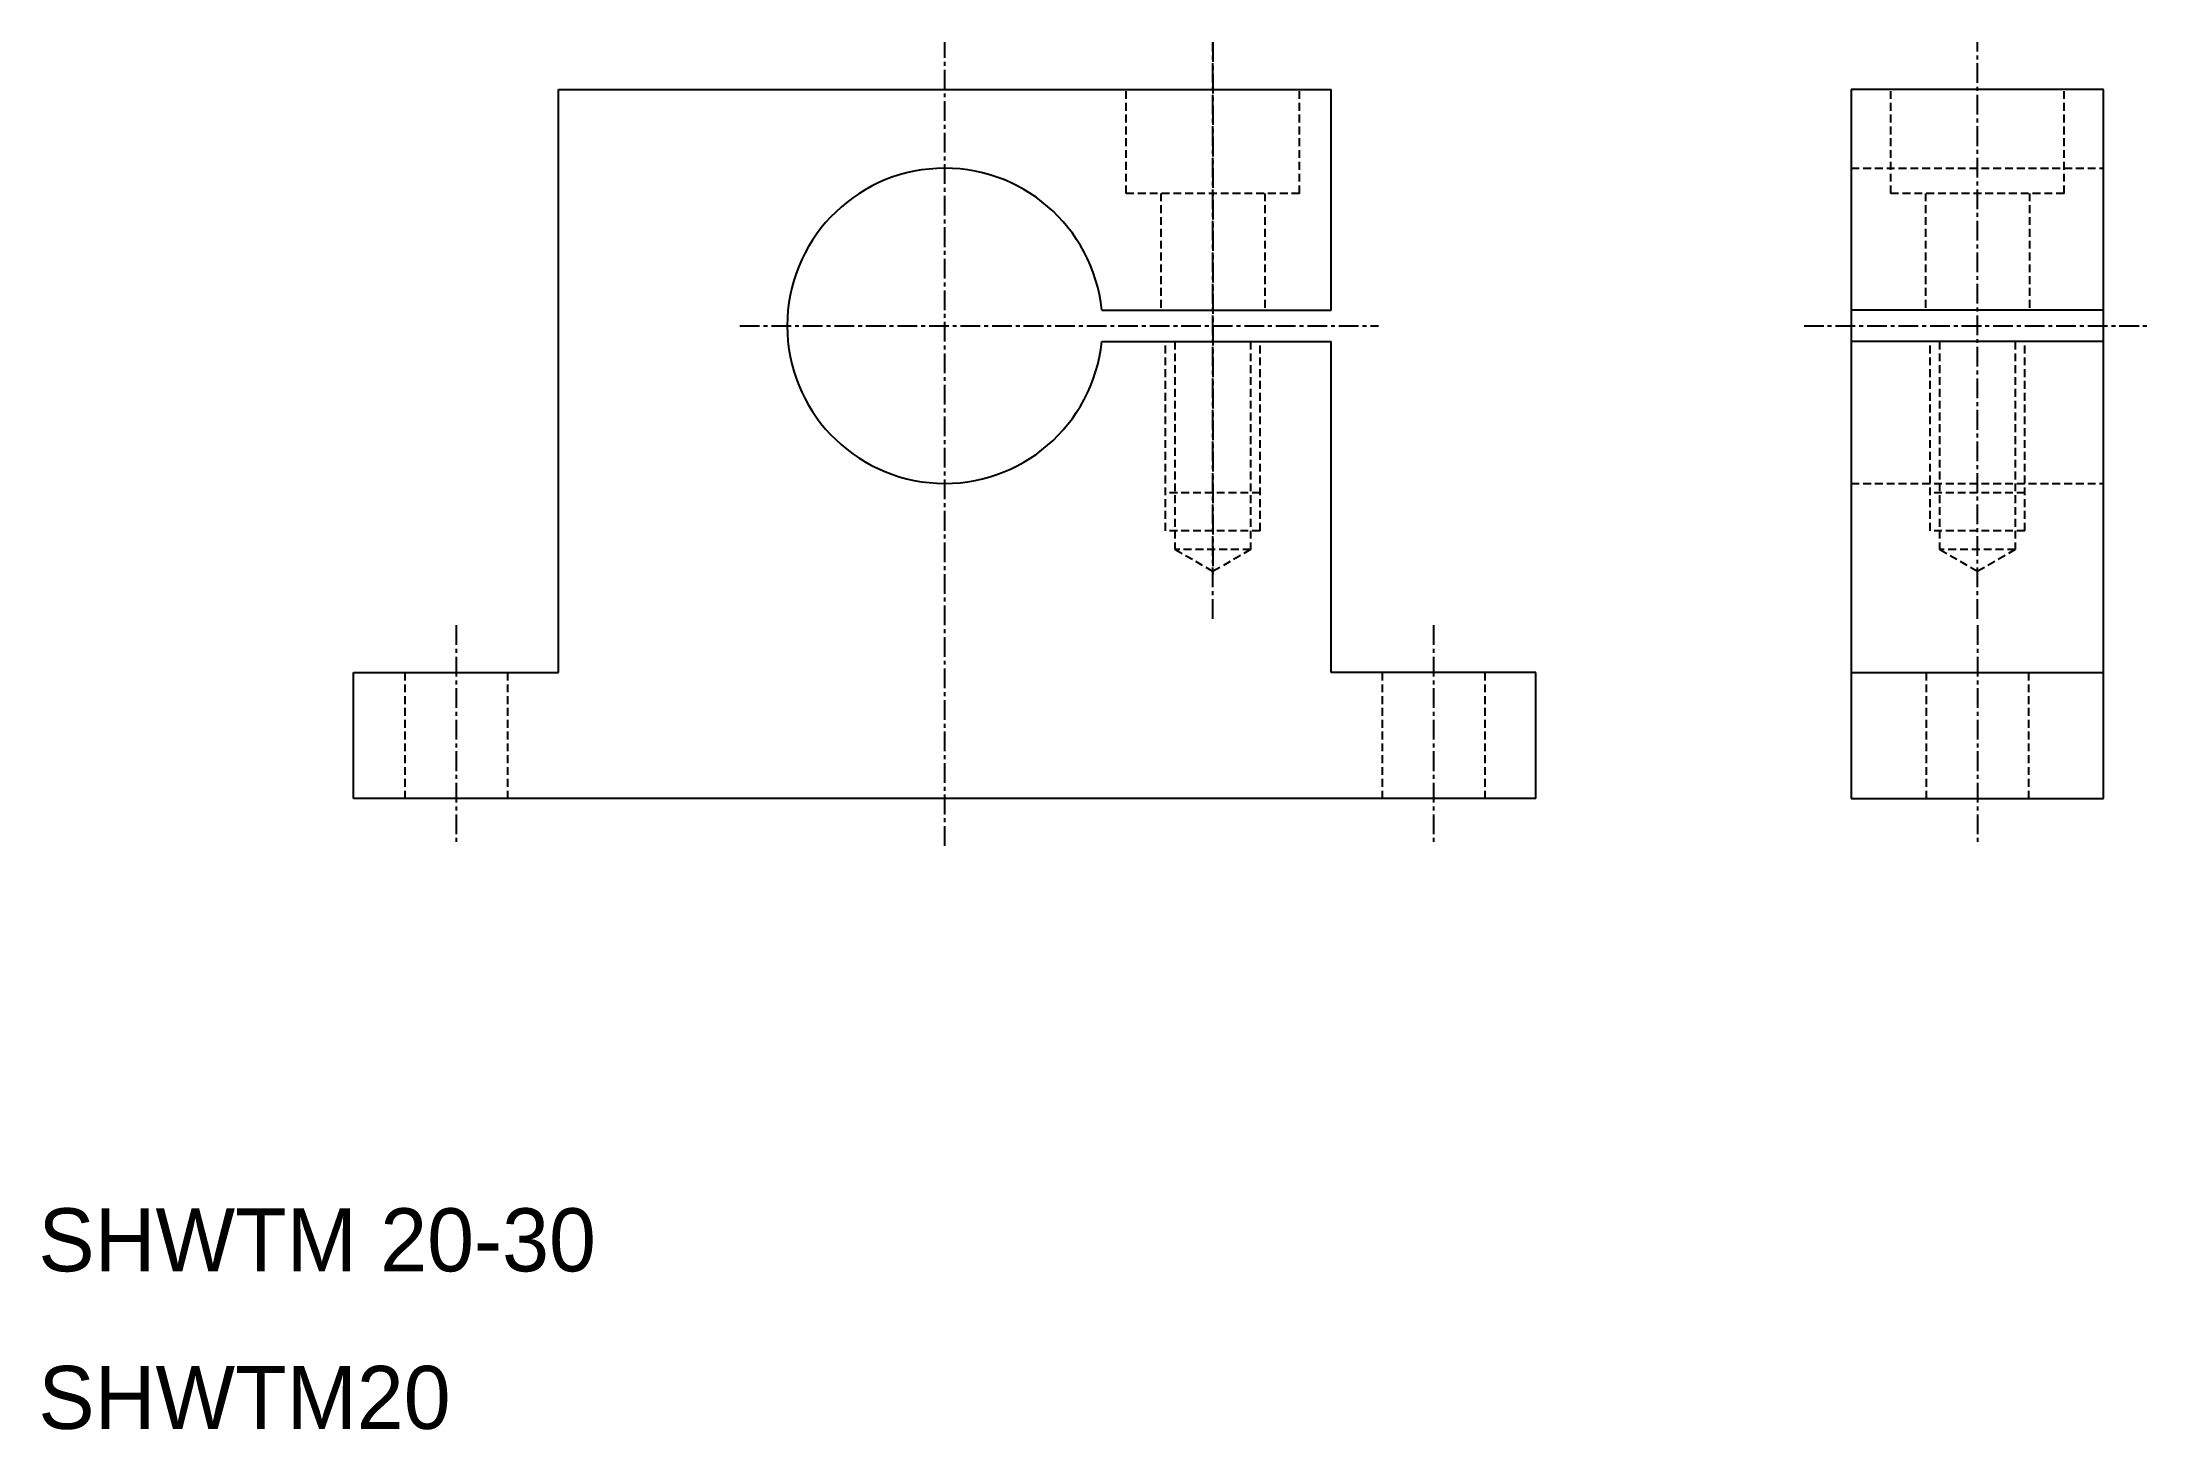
# Model space of a CAD drawing. Extents: x 10 to 144, y 10 to 98.
import ezdxf

# ---------------------------------------------------------------- set-up
doc = ezdxf.new("R2010")
doc.units = 0
doc.linetypes.add('CENTER', pattern=[2, 1.25, -0.25, 0.25, -0.25])
doc.linetypes.add('DASHED', pattern=[0.75, 0.5, -0.25])
doc.layers.get('0').update_dxf_attribs({"linetype": 'CONTINUOUS'})
doc.layers.add('CENTER', color=1, linetype='CENTER')

msp = doc.modelspace()

# ---------------------------------------------------------------- linework, layer by layer
at = {"color": 7, "linetype": 'CONTINUOUS'}
for p, q in [((43, 95), (67.5, 95)), ((43, 58), (43, 95)), ((67.5, 95), (92, 95)), ((92, 81), (92, 95)), ((125, 95), (125, 50)), ((141, 95), (125, 95)), ((141, 50), (141, 95)), ((77.45, 81), (92, 81)), ((141, 81), (125, 81)), ((77.45, 79), (92, 79)), ((92, 58), (92, 79)), ((141, 79), (125, 79)), ((30, 50), (30, 58)), ((30, 58), (43, 58)), ((105, 58), (92, 58)), ((105, 50), (105, 58)), ((125, 58), (141, 58)), ((105, 50), (30, 50)), ((125, 50), (141, 50))]:
    msp.add_line(p, q, dxfattribs=at)
at = {"color": 3, "linetype": 'DASHED'}
for p, q in [((79, 88.4), (79, 95)), ((90, 88.4), (90, 95)), ((127.5, 88.4), (127.5, 95)), ((138.5, 88.4), (138.5, 95)), ((125, 90), (141, 90)), ((90, 88.4), (79, 88.4)), ((81.2, 88.4), (81.2, 81)), ((87.8, 88.4), (87.8, 81)), ((138.5, 88.4), (127.5, 88.4)), ((129.7, 88.4), (129.7, 81)), ((136.3, 88.4), (136.3, 81)), ((81.5, 67), (81.5, 79)), ((82.1, 79), (82.1, 65.8)), ((86.9, 79), (86.9, 65.8)), ((87.5, 67), (87.5, 79)), ((130, 67), (130, 79)), ((130.6, 79), (130.6, 65.8)), ((135.4, 79), (135.4, 65.8)), ((136, 67), (136, 79)), ((125, 70), (141, 70)), ((87.5, 69.4), (81.5, 69.4)), ((136, 69.4), (130, 69.4)), ((87.5, 67), (81.5, 67)), ((136, 67), (130, 67)), ((84.5, 64.41), (82.1, 65.8)), ((86.9, 65.8), (82.1, 65.8)), ((86.9, 65.8), (84.5, 64.41)), ((135.4, 65.8), (130.6, 65.8)), ((133, 64.41), (130.6, 65.8)), ((135.4, 65.8), (133, 64.41)), ((33.25, 58), (33.25, 50)), ((39.75, 58), (39.75, 50)), ((95.25, 58), (95.25, 50)), ((101.75, 58), (101.75, 50)), ((129.75, 58), (129.75, 50)), ((136.25, 58), (136.25, 50))]:
    msp.add_line(p, q, dxfattribs=at)
at = {"color": 7, "linetype": 'CONTINUOUS'}
msp.add_arc((67.5, 80), 10, 5.7392, 354.2608, dxfattribs=at)
at = {"layer": 'CENTER', "color": 1, "linetype": 'CENTER'}
for p, q in [((67.5, 47), (67.5, 98)), ((84.5, 98), (84.5, 64)), ((84.5, 61.41), (84.5, 98)), ((133, 61.41), (133, 98)), ((54.5, 80), (95, 80)), ((122, 80), (144, 80)), ((36.5, 61), (36.5, 47)), ((98.5, 61), (98.5, 47)), ((133, 61), (133, 47))]:
    msp.add_line(p, q, dxfattribs=at)

# ---------------------------------------------------------------- texts
at = {"color": 7, "linetype": 'CONTINUOUS'}
for s, p in [('SHWTM 20-30', (10, 20)), ('SHWTM20', (10, 10))]:
    msp.add_text(s, height=4, dxfattribs=at).set_placement(p)

doc.saveas('drawing.dxf')
